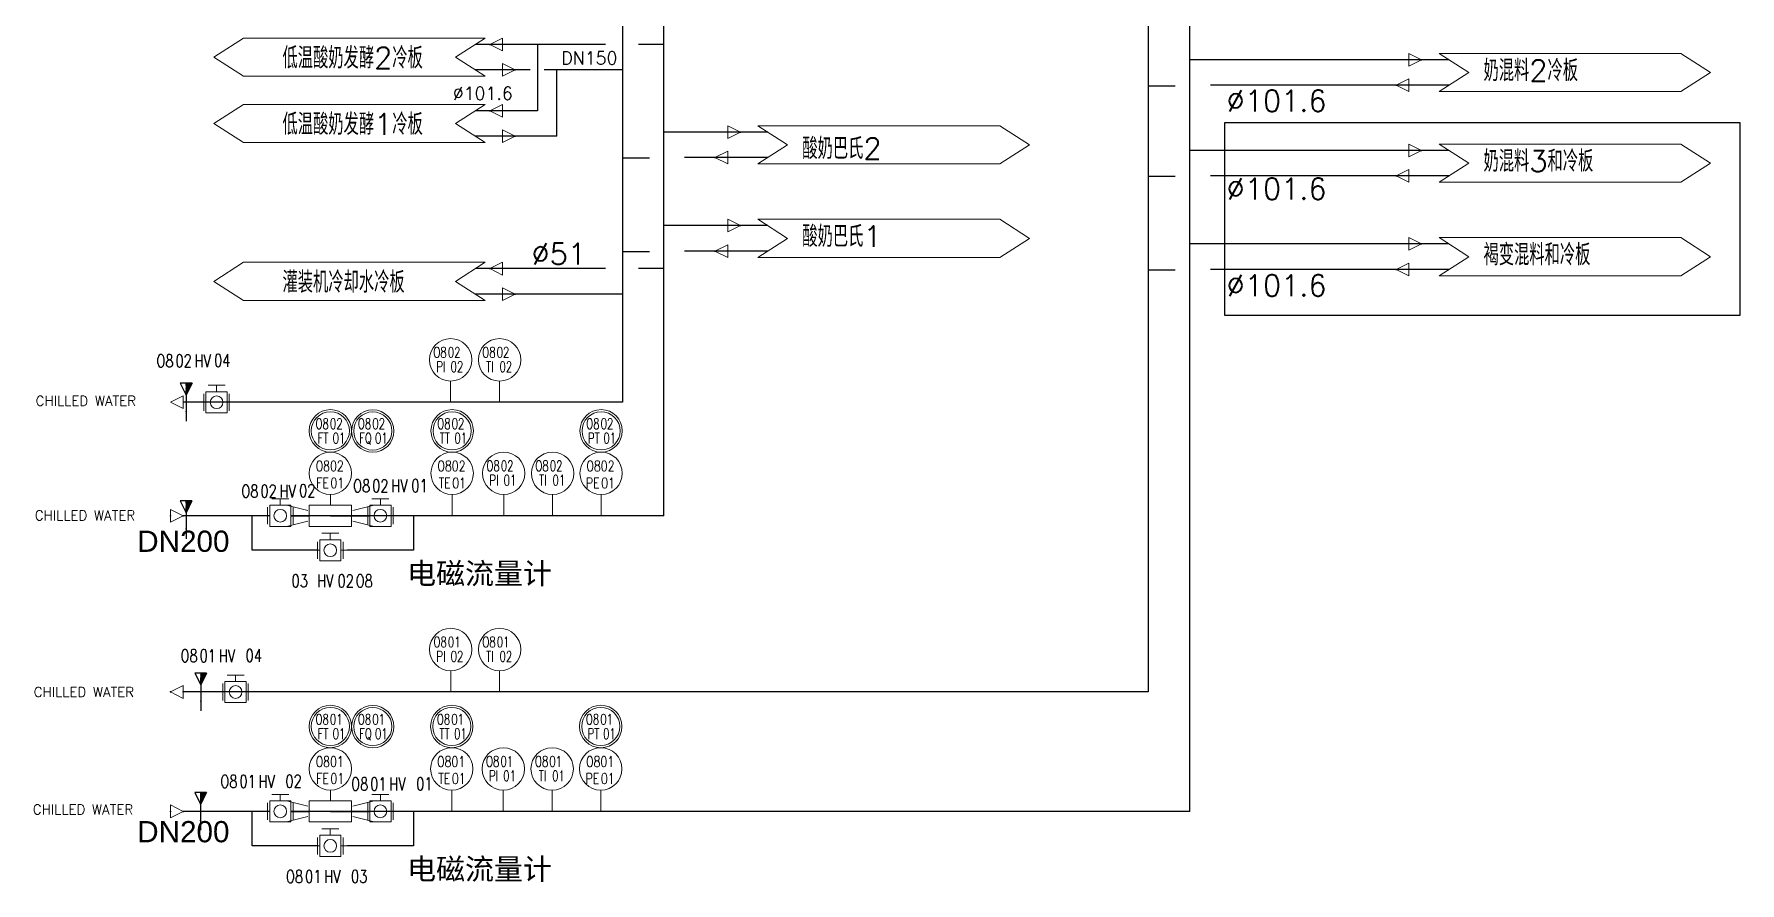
# Model space of a CAD drawing. Header units: inches. Extents: x 12070 to 12472, y 18692 to 19103.
# Drawn here: x 12070.1 to 12472.2, y 18692 to 18892 of the extents above; entities that cross this region are included whole.
import ezdxf
from ezdxf.enums import TextEntityAlignment as Align

# ---------------------------------------------------------------- set-up
doc = ezdxf.new("R2010")
doc.units = ezdxf.units.IN
doc.header["$MEASUREMENT"] = 0
doc.layers.add('31 Equipment', color=7, linetype='Continuous', lineweight=9)
doc.layers.add('43 TXT Chinese', color=7, linetype='Continuous', lineweight=9)
for name, color, linetype in [('MATERIEL-DIVERS', 7, 'Continuous'), ('PHASE I', 8, 'Continuous'), ('REPERES', 7, 'Continuous'), ('TEXTES', 7, 'Continuous'), ('TUYAUTERIE-EAU', 5, 'Continuous'), ('TUYAUTERIE-EAU UTILITES FROIDE', 142, 'Continuous'), ('TXT_FR', 7, 'Continuous')]:
    doc.layers.add(name, color=color, linetype=linetype)
doc.layers.get('REPERES').off()
doc.styles.add('ROMANC', font='romanc')
doc.styles.add('ROMANS', font='ROMANS.SHX')
doc.styles.get("Standard").update_dxf_attribs({"font": 'arial.ttf'})
doc.styles.add('USER1', font='TXT.SHX', dxfattribs={"bigfont": 'gbcbig.shx'})

# ---------------------------------------------------------------- blocks, each defined once
blk = doc.blocks.new('REPINS')
at = {"layer": 'TEXTES', "style": 'ROMANS', "width": 0.75}
for tag, p in [('ZONE', (-3.3, 1)), ('SOUSZONE', (0.1, 1)), ('NUM', (0.2, -3))]:
    blk.add_attdef(tag, p, '', height=2.5, dxfattribs=at)
blk.add_attdef('ELEMENT', text='', height=2.5, dxfattribs=at).set_placement((-0.2, -3), align=Align.RIGHT)
blk = doc.blocks.new('REPINS2')
at = {"layer": 'TEXTES', "style": 'ROMANS', "width": 0.7}
for tag, p in [('ZONE', (-3.35, 0.8)), ('SOUSZONE', (0.05, 0.8)), ('NUM', (0.7, -2.6))]:
    blk.add_attdef(tag, p, '', height=2.5, dxfattribs=at)
blk.add_attdef('ELEMENT', text='', height=2.5, dxfattribs=at).set_placement((-1.56, -2.59), align=Align.CENTER)
blk = doc.blocks.new('REPNORM1')
at = {"layer": 'TEXTES', "style": 'ROMANS', "width": 0.75}
for tag, p in [('ZONE', (-9.75, -1.25)), ('SOUSZONE', (-5.25, -1.25)), ('ELEMENT', (-0.75, -1.25)), ('NUM', (5.59, -1.22))]:
    blk.add_attdef(tag, p, '', height=3, dxfattribs=at)
blk = doc.blocks.new('*X10')
at = {"color": 0}
for p, q in [((-106.9, 13.3), (-106.7, 13.5)), ((-106.9, 13.4), (-106.8, 13.5)), ((-106.9, 13.4), (-106.9, 13.5)), ((-102, 8.5), (-106.9, 13.5)), ((-102, 8.4), (-106.9, 13.4)), ((-106.8, 13.1), (-106.4, 13.5)), ((-106.8, 13.2), (-106.5, 13.5)), ((-106.8, 13.2), (-106.5, 13.5)), ((-106.8, 13.3), (-106.6, 13.5)), ((-102, 8.6), (-106.8, 13.5)), ((-102, 8.4), (-106.8, 13.2)), ((-106.7, 12.9), (-106.1, 13.5)), ((-106.7, 13), (-106.2, 13.5)), ((-106.7, 13), (-106.3, 13.5)), ((-102, 8.7), (-106.7, 13.5)), ((-102, 8.8), (-106.7, 13.5)), ((-102, 8.3), (-106.7, 13)), ((-106.6, 12.7), (-105.7, 13.5)), ((-106.6, 12.7), (-105.8, 13.5)), ((-106.6, 12.8), (-105.9, 13.5)), ((-106.6, 12.9), (-106, 13.5)), ((-102, 8.9), (-106.6, 13.5)), ((-102, 8.2), (-106.6, 12.9)), ((-102, 8.1), (-106.6, 12.7)), ((-106.5, 12.5), (-105.5, 13.5)), ((-106.5, 12.6), (-105.6, 13.5)), ((-106.5, 12.6), (-105.7, 13.5)), ((-102, 9), (-106.5, 13.5)), ((-102, 8), (-106.5, 12.5)), ((-106.4, 12.3), (-105.2, 13.5)), ((-106.4, 12.4), (-105.3, 13.5)), ((-106.4, 12.4), (-105.4, 13.5)), ((-102, 9.1), (-106.4, 13.5)), ((-102, 7.9), (-106.4, 12.3)), ((-106.3, 12.1), (-104.9, 13.5)), ((-106.3, 12.2), (-104.9, 13.5)), ((-106.3, 12.2), (-105, 13.5)), ((-106.3, 12.3), (-105.1, 13.5)), ((-102, 9.2), (-106.3, 13.5)), ((-102, 7.8), (-106.3, 12.2)), ((-106.2, 11.9), (-104.6, 13.5)), ((-106.2, 12), (-104.7, 13.5)), ((-106.2, 12), (-104.8, 13.5)), ((-102, 9.2), (-106.2, 13.5)), ((-102, 7.7), (-106.2, 12)), ((-106.1, 11.7), (-104.2, 13.5)), ((-106.1, 11.7), (-104.3, 13.5)), ((-106.1, 11.8), (-104.4, 13.5)), ((-106.1, 11.9), (-104.5, 13.5)), ((-102, 9.3), (-106.1, 13.5)), ((-102, 7.6), (-106.1, 11.8)), ((-106, 11.5), (-104, 13.5)), ((-106, 11.6), (-104.1, 13.5)), ((-106, 11.6), (-104.2, 13.5)), ((-102, 9.4), (-106, 13.5)), ((-102, 7.6), (-106, 11.6)), ((-105.9, 11.3), (-103.7, 13.5)), ((-105.9, 11.4), (-103.8, 13.5)), ((-105.9, 11.4), (-103.9, 13.5)), ((-102, 9.5), (-105.9, 13.5)), ((-102, 9.6), (-105.9, 13.5)), ((-102, 7.5), (-105.9, 11.5)), ((-102, 7.4), (-105.9, 11.3)), ((-105.8, 11.1), (-103.4, 13.5)), ((-105.8, 11.1), (-103.4, 13.5)), ((-105.8, 11.2), (-103.5, 13.5)), ((-105.8, 11.3), (-103.6, 13.5)), ((-102, 9.7), (-105.8, 13.5)), ((-102, 7.3), (-105.8, 11.1)), ((-105.7, 10.9), (-103.1, 13.5)), ((-105.7, 11), (-103.2, 13.5)), ((-105.7, 11), (-103.3, 13.5)), ((-102, 9.8), (-105.7, 13.5)), ((-102, 7.2), (-105.7, 10.9)), ((-105.6, 10.7), (-102.7, 13.5)), ((-105.6, 10.7), (-102.8, 13.5)), ((-105.6, 10.8), (-102.9, 13.5)), ((-105.6, 10.9), (-103, 13.5)), ((-102, 9.9), (-105.6, 13.5)), ((-102, 7.1), (-105.6, 10.7)), ((-105.5, 10.5), (-102.5, 13.5)), ((-105.5, 10.6), (-102.6, 13.5)), ((-105.5, 10.6), (-102.7, 13.5)), ((-102, 9.9), (-105.5, 13.5)), ((-102, 7), (-105.5, 10.6)), ((-105.4, 10.3), (-102.2, 13.5)), ((-105.4, 10.4), (-102.3, 13.5)), ((-105.4, 10.4), (-102.4, 13.5)), ((-102, 10), (-105.4, 13.5)), ((-102, 6.9), (-105.4, 10.4)), ((-105.3, 10.1), (-102, 13.5)), ((-105.3, 10.2), (-102, 13.5)), ((-105.3, 10.3), (-102.1, 13.5)), ((-102, 10.1), (-105.3, 13.5)), ((-105.3, 10.1), (-102, 13.4)), ((-102, 6.9), (-105.3, 10.2)), ((-102, 10.2), (-105.2, 13.5)), ((-102, 10.3), (-105.2, 13.5)), ((-105.2, 10), (-102, 13.3)), ((-105.2, 10), (-102, 13.2)), ((-105.2, 9.9), (-102, 13.1)), ((-102, 6.8), (-105.2, 10)), ((-102, 10.4), (-105.1, 13.5)), ((-105.1, 9.9), (-102, 13)), ((-105.1, 9.7), (-102, 12.9)), ((-105.1, 9.8), (-102, 12.9)), ((-105.1, 9.7), (-102, 12.8)), ((-102, 6.7), (-105.1, 9.9)), ((-102, 6.6), (-105.1, 9.7)), ((-102, 10.5), (-105, 13.5)), ((-105, 9.6), (-102, 12.7)), ((-105, 9.6), (-102, 12.6)), ((-105, 9.5), (-102, 12.5)), ((-102, 6.5), (-105, 9.5)), ((-102, 10.6), (-104.9, 13.5)), ((-104.9, 9.4), (-102, 12.4)), ((-104.9, 9.4), (-102, 12.3)), ((-104.9, 9.3), (-102, 12.2)), ((-102, 6.4), (-104.9, 9.3)), ((-102, 10.7), (-104.8, 13.5)), ((-104.8, 9.2), (-102, 12.1)), ((-104.8, 9.3), (-102, 12.1)), ((-104.8, 9.1), (-102, 12)), ((-104.8, 9.1), (-102, 11.9)), ((-102, 6.3), (-104.8, 9.2)), ((-102, 10.7), (-104.7, 13.5)), ((-104.7, 9), (-102, 11.8)), ((-104.7, 9), (-102, 11.7)), ((-104.7, 8.9), (-102, 11.6)), ((-102, 6.2), (-104.7, 9)), ((-102, 10.8), (-104.6, 13.5)), ((-104.6, 8.9), (-102, 11.5)), ((-104.6, 8.7), (-102, 11.4)), ((-104.6, 8.8), (-102, 11.4)), ((-104.6, 8.7), (-102, 11.3)), ((-102, 6.1), (-104.6, 8.8)), ((-102, 10.9), (-104.5, 13.5)), ((-104.5, 8.6), (-102, 11.2)), ((-104.5, 8.6), (-102, 11.1)), ((-104.5, 8.5), (-102, 11)), ((-102, 6.1), (-104.5, 8.6)), ((-102, 11), (-104.4, 13.5)), ((-102, 11.1), (-104.4, 13.5)), ((-104.4, 8.4), (-102, 10.9)), ((-104.4, 8.4), (-102, 10.8)), ((-104.4, 8.3), (-102, 10.7)), ((-102, 6), (-104.4, 8.4)), ((-102, 11.2), (-104.3, 13.5)), ((-104.3, 8.3), (-102, 10.6)), ((-104.3, 8.2), (-102, 10.6)), ((-104.3, 8.1), (-102, 10.5)), ((-104.3, 8.1), (-102, 10.4)), ((-102, 5.9), (-104.3, 8.3)), ((-102, 5.8), (-104.3, 8.1)), ((-102, 11.3), (-104.2, 13.5)), ((-104.2, 8), (-102, 10.3)), ((-104.2, 8), (-102, 10.2)), ((-104.2, 7.9), (-102, 10.1)), ((-102, 5.7), (-104.2, 7.9)), ((-102, 11.4), (-104.1, 13.5)), ((-104.1, 7.8), (-102, 10)), ((-104.1, 7.8), (-102, 9.9)), ((-104.1, 7.7), (-102, 9.9)), ((-104.1, 7.7), (-102, 9.8)), ((-102, 5.6), (-104.1, 7.7)), ((-102, 11.5), (-104, 13.5)), ((-104, 7.6), (-102, 9.7)), ((-104, 7.6), (-102, 9.6)), ((-104, 7.5), (-102, 9.5)), ((-102, 5.5), (-104, 7.6)), ((-102, 11.5), (-103.9, 13.5)), ((-103.9, 7.4), (-102, 9.4)), ((-103.9, 7.4), (-102, 9.3)), ((-103.9, 7.3), (-102, 9.2)), ((-102, 5.4), (-103.9, 7.4)), ((-102, 11.6), (-103.8, 13.5)), ((-103.8, 7.3), (-102, 9.1)), ((-103.8, 7.2), (-102, 9.1)), ((-103.8, 7.1), (-102, 9)), ((-103.8, 7.1), (-102, 8.9)), ((-102, 5.4), (-103.8, 7.2)), ((-102, 11.7), (-103.7, 13.5)), ((-103.7, 7), (-102, 8.8)), ((-103.7, 7), (-102, 8.7)), ((-103.7, 6.9), (-102, 8.6)), ((-102, 5.3), (-103.7, 7)), ((-102, 11.8), (-103.6, 13.5)), ((-102, 11.9), (-103.6, 13.5)), ((-103.6, 6.8), (-102, 8.5)), ((-103.6, 6.8), (-102, 8.4)), ((-103.6, 6.7), (-102, 8.3)), ((-102, 5.2), (-103.6, 6.9)), ((-102, 5.1), (-103.6, 6.7)), ((-102, 12), (-103.5, 13.5)), ((-103.5, 6.7), (-102, 8.3)), ((-103.5, 6.6), (-102, 8.2)), ((-103.5, 6.6), (-102, 8.1)), ((-103.5, 6.5), (-102, 8)), ((-102, 5), (-103.5, 6.5)), ((-102, 12.1), (-103.4, 13.5)), ((-103.4, 6.4), (-102, 7.9)), ((-103.4, 6.4), (-102, 7.8)), ((-103.4, 6.3), (-102, 7.7)), ((-102, 4.9), (-103.4, 6.3)), ((-102, 12.2), (-103.3, 13.5)), ((-103.3, 6.3), (-102, 7.6)), ((-103.3, 6.2), (-102, 7.6)), ((-103.3, 6.1), (-102, 7.5)), ((-103.3, 6.1), (-102, 7.4)), ((-102, 4.8), (-103.3, 6.1)), ((-102, 12.2), (-103.2, 13.5)), ((-103.2, 6), (-102, 7.3)), ((-103.2, 6), (-102, 7.2)), ((-103.2, 5.9), (-102, 7.1)), ((-102, 4.7), (-103.2, 6)), ((-102, 12.3), (-103.1, 13.5)), ((-103.1, 5.8), (-102, 7)), ((-103.1, 5.8), (-102, 6.9)), ((-103.1, 5.7), (-102, 6.8)), ((-102, 4.6), (-103.1, 5.8)), ((-102, 12.4), (-103, 13.5)), ((-103, 5.7), (-102, 6.8)), ((-103, 5.6), (-102, 6.7)), ((-103, 5.6), (-102, 6.6)), ((-103, 5.5), (-102, 6.5)), ((-102, 4.6), (-103, 5.6)), ((-102, 12.5), (-102.9, 13.5)), ((-102, 12.6), (-102.9, 13.5)), ((-102.9, 5.4), (-102, 6.4)), ((-102.9, 5.4), (-102, 6.3)), ((-102.9, 5.3), (-102, 6.2)), ((-102, 4.5), (-102.9, 5.4)), ((-102, 12.7), (-102.8, 13.5)), ((-102.8, 5.3), (-102, 6.1)), ((-102.8, 5.2), (-102, 6.1)), ((-102.8, 5.1), (-102, 6)), ((-102.8, 5.1), (-102, 5.9)), ((-102, 4.4), (-102.8, 5.3)), ((-102, 4.3), (-102.8, 5.1)), ((-102, 12.8), (-102.7, 13.5)), ((-102.7, 5), (-102, 5.8)), ((-102.7, 5), (-102, 5.7)), ((-102.7, 4.9), (-102, 5.6)), ((-102, 4.2), (-102.7, 4.9)), ((-102, 12.9), (-102.6, 13.5)), ((-102.6, 4.8), (-102, 5.5)), ((-102.6, 4.8), (-102, 5.4)), ((-102.6, 4.7), (-102, 5.3)), ((-102, 4.1), (-102.6, 4.7)), ((-102, 13), (-102.5, 13.5)), ((-102.5, 4.7), (-102, 5.3)), ((-102.5, 4.6), (-102, 5.2)), ((-102.5, 4.5), (-102, 5.1)), ((-102.5, 4.5), (-102, 5)), ((-102, 4), (-102.5, 4.6)), ((-102, 13), (-102.4, 13.5)), ((-102.4, 4.4), (-102, 4.9)), ((-102.4, 4.4), (-102, 4.8)), ((-102.4, 4.3), (-102, 4.7)), ((-102, 3.9), (-102.4, 4.4)), ((-102, 13.1), (-102.3, 13.5)), ((-102.3, 4.3), (-102, 4.6)), ((-102.3, 4.2), (-102, 4.5)), ((-102.3, 4.1), (-102, 4.5)), ((-102.3, 4.1), (-102, 4.4)), ((-102, 3.8), (-102.3, 4.2)), ((-102, 13.2), (-102.2, 13.5)), ((-102.2, 4), (-102, 4.3)), ((-102.2, 4), (-102, 4.2)), ((-102.2, 3.9), (-102, 4.1)), ((-102, 3.8), (-102.2, 4)), ((-102, 13.3), (-102.1, 13.5)), ((-102, 13.4), (-102.1, 13.5)), ((-102.1, 3.8), (-102, 4)), ((-102.1, 3.8), (-102, 3.9)), ((-102, 3.7), (-102.1, 3.9)), ((-102.1, 3.7), (-102, 3.8)), ((-102, 3.6), (-102.1, 3.7)), ((-102, 13.5), (-102, 13.5)), ((-102, 3.7), (-102, 3.8)), ((-102, 3.6), (-102, 3.7)), ((-102, 3.5), (-102, 3.6)), ((-102, 3.5), (-102, 3.5))]:
    blk.add_line(p, q, dxfattribs=at)
blk = doc.blocks.new('LIMFOUR')
at = {"color": 7}
for p, q in [((-1.41, 6.67), (1.41, 6.67)), ((-1.41, 6.67), (0, 3.86)), ((1.41, 6.67), (0, 3.86)), ((0, 6.67), (0, -2.32))]:
    blk.add_line(p, q, dxfattribs=at)
blk.add_point((0, 0), dxfattribs=at)
at = {"color": 7, "xscale": 0.28125, "yscale": 0.28125, "zscale": 0.28125}
blk.add_blockref('*X10', (28.68, 2.88), dxfattribs=at)
blk = doc.blocks.new('A$C74EC45EE')
at = {"layer": '31 Equipment'}
for p, q in [((1, 4.5), (1, 0.5)), ((7, 0.5), (7, 4.5))]:
    blk.add_line(p, q, dxfattribs=at)
at = {"layer": '31 Equipment', "ltscale": 38}
for p, q in [((6.5, 5), (1.5, 5)), ((1.5, 5), (1.5, 0)), ((2, 6.5), (6, 6.5)), ((4, 5), (4, 6.5)), ((6.5, 0), (6.5, 5)), ((1.5, 2.5), (0, 2.5)), ((1.5, 0), (6.5, 0)), ((6.5, 2.5), (8, 2.5))]:
    blk.add_line(p, q, dxfattribs=at)
blk.add_circle((4, 2.5), 1.5, dxfattribs=at)

msp = doc.modelspace()

# ---------------------------------------------------------------- linework, layer by layer
at = {"layer": '31 Equipment'}
for p, q in [((12112.41, 18886.61), (12119.41, 18891.1)), ((12176.41, 18891.1), (12119.41, 18891.1)), ((12169.41, 18886.61), (12176.41, 18891.1)), ((12119.41, 18882.12), (12112.41, 18886.61)), ((12176.41, 18882.12), (12169.41, 18886.61)), ((12401.25, 18887.47), (12458.25, 18887.47)), ((12408.25, 18882.98), (12401.25, 18887.47)), ((12465.25, 18882.98), (12458.25, 18887.47)), ((12176.41, 18882.12), (12119.41, 18882.12)), ((12401.25, 18878.48), (12408.25, 18882.98)), ((12458.25, 18878.48), (12465.25, 18882.98)), ((12401.25, 18878.48), (12458.25, 18878.48)), ((12112.41, 18870.98), (12119.41, 18875.47)), ((12176.41, 18875.47), (12119.41, 18875.47)), ((12169.41, 18870.98), (12176.41, 18875.47)), ((12119.41, 18866.48), (12112.41, 18870.98)), ((12176.41, 18866.48), (12169.41, 18870.98)), ((12240.69, 18870.45), (12297.69, 18870.45)), ((12247.69, 18865.95), (12240.69, 18870.45)), ((12304.7, 18865.95), (12297.69, 18870.45)), ((12176.41, 18866.48), (12119.41, 18866.48)), ((12240.69, 18861.46), (12247.69, 18865.95)), ((12297.69, 18861.46), (12304.7, 18865.95)), ((12401.25, 18866.12), (12458.25, 18866.12)), ((12408.25, 18861.63), (12401.25, 18866.12)), ((12465.25, 18861.63), (12458.25, 18866.12)), ((12240.69, 18861.46), (12297.69, 18861.46)), ((12401.25, 18857.14), (12408.25, 18861.63)), ((12458.25, 18857.14), (12465.25, 18861.63)), ((12401.25, 18857.14), (12458.25, 18857.14)), ((12240.69, 18848.4), (12297.69, 18848.4)), ((12247.69, 18843.91), (12240.69, 18848.4)), ((12304.7, 18843.91), (12297.69, 18848.4)), ((12240.69, 18839.42), (12247.69, 18843.91)), ((12297.69, 18839.42), (12304.7, 18843.91)), ((12401.25, 18844.08), (12458.25, 18844.08)), ((12408.25, 18839.59), (12401.25, 18844.08)), ((12465.25, 18839.59), (12458.25, 18844.08)), ((12112.41, 18833.77), (12119.41, 18838.26)), ((12176.41, 18838.26), (12119.41, 18838.26)), ((12169.41, 18833.77), (12176.41, 18838.26)), ((12240.69, 18839.42), (12297.69, 18839.42)), ((12401.25, 18835.09), (12408.25, 18839.59)), ((12458.25, 18835.09), (12465.25, 18839.59)), ((12119.41, 18829.28), (12112.41, 18833.77)), ((12176.41, 18829.28), (12169.41, 18833.77)), ((12401.25, 18835.09), (12458.25, 18835.09)), ((12176.41, 18829.28), (12119.41, 18829.28)), ((12125.11, 18780.54), (12125.11, 18776.54)), ((12131.11, 18776.54), (12131.11, 18780.54)), ((12148.72, 18776.54), (12148.72, 18780.54)), ((12154.72, 18780.54), (12154.72, 18776.54)), ((12136.89, 18768.4), (12136.89, 18772.4)), ((12142.89, 18772.4), (12142.89, 18768.4)), ((12125.11, 18710.88), (12125.11, 18706.88)), ((12131.11, 18706.88), (12131.11, 18710.88)), ((12148.72, 18706.88), (12148.72, 18710.88)), ((12154.72, 18710.88), (12154.72, 18706.88)), ((12136.89, 18698.75), (12136.89, 18702.75)), ((12142.89, 18702.75), (12142.89, 18698.75))]:
    msp.add_line(p, q, dxfattribs=at)
at = {"layer": '31 Equipment', "color": 7}
for p, q in [((12180.47, 18891.11), (12177.47, 18889.61)), ((12177.47, 18889.61), (12180.47, 18888.11)), ((12180.47, 18888.11), (12180.47, 18891.11)), ((12394.13, 18884.48), (12394.13, 18887.48)), ((12394.13, 18887.48), (12397.13, 18885.98)), ((12397.13, 18885.98), (12394.13, 18884.48)), ((12180.47, 18882.11), (12180.47, 18885.11)), ((12180.47, 18885.11), (12183.47, 18883.61)), ((12183.47, 18883.61), (12180.47, 18882.11)), ((12394.13, 18881.48), (12391.13, 18879.98)), ((12394.13, 18878.48), (12394.13, 18881.48)), ((12391.13, 18879.98), (12394.13, 18878.48)), ((12180.47, 18875.48), (12177.47, 18873.98)), ((12177.47, 18873.98), (12180.47, 18872.48)), ((12180.47, 18872.48), (12180.47, 18875.48)), ((12180.47, 18866.48), (12180.47, 18869.48)), ((12180.47, 18869.48), (12183.47, 18867.98)), ((12233.57, 18867.45), (12233.57, 18870.45)), ((12233.57, 18870.45), (12236.57, 18868.95)), ((12183.47, 18867.98), (12180.47, 18866.48)), ((12236.57, 18868.95), (12233.57, 18867.45)), ((12394.13, 18863.13), (12394.13, 18866.13)), ((12394.13, 18866.13), (12397.13, 18864.63)), ((12233.57, 18864.45), (12230.57, 18862.95)), ((12230.57, 18862.95), (12233.57, 18861.45)), ((12233.57, 18861.45), (12233.57, 18864.45)), ((12397.13, 18864.63), (12394.13, 18863.13)), ((12394.13, 18860.13), (12391.13, 18858.63)), ((12391.13, 18858.63), (12394.13, 18857.13)), ((12394.13, 18857.13), (12394.13, 18860.13)), ((12233.57, 18845.41), (12233.57, 18848.41)), ((12233.57, 18848.41), (12236.57, 18846.91)), ((12236.57, 18846.91), (12233.57, 18845.41)), ((12233.57, 18842.41), (12230.57, 18840.91)), ((12233.57, 18839.41), (12233.57, 18842.41)), ((12394.13, 18841.09), (12394.13, 18844.09)), ((12394.13, 18844.09), (12397.13, 18842.59)), ((12397.13, 18842.59), (12394.13, 18841.09)), ((12180.47, 18838.27), (12177.47, 18836.77)), ((12180.47, 18835.27), (12180.47, 18838.27)), ((12230.57, 18840.91), (12233.57, 18839.41)), ((12394.13, 18838.09), (12391.13, 18836.59)), ((12394.13, 18835.09), (12394.13, 18838.09)), ((12177.47, 18836.77), (12180.47, 18835.27)), ((12391.13, 18836.59), (12394.13, 18835.09)), ((12180.47, 18829.27), (12180.47, 18832.27)), ((12180.47, 18832.27), (12183.47, 18830.77)), ((12183.47, 18830.77), (12180.47, 18829.27)), ((12168.26, 18810.28), (12168.26, 18805.28)), ((12179.79, 18810.28), (12179.79, 18805.28)), ((12102.24, 18805.28), (12105.24, 18806.78)), ((12105.24, 18803.78), (12102.24, 18805.28)), ((12105.24, 18806.78), (12105.24, 18803.78)), ((12129.61, 18781.04), (12134.61, 18779.79)), ((12134.91, 18776.04), (12134.91, 18781.04)), ((12134.91, 18781.04), (12144.91, 18781.04)), ((12139.91, 18783.54), (12139.91, 18781.04)), ((12144.91, 18781.04), (12144.91, 18776.04)), ((12150.22, 18781.04), (12145.22, 18779.79)), ((12168.61, 18783.54), (12168.61, 18778.54)), ((12180.76, 18783.54), (12180.76, 18778.54)), ((12192.29, 18783.54), (12192.29, 18778.54)), ((12203.73, 18783.54), (12203.73, 18778.54)), ((12102.23, 18780.04), (12102.23, 18777.04)), ((12105.23, 18778.54), (12102.23, 18780.04)), ((12102.23, 18777.04), (12105.23, 18778.54)), ((12134.61, 18777.29), (12129.61, 18776.04)), ((12144.91, 18778.54), (12134.91, 18778.54)), ((12145.22, 18777.29), (12150.22, 18776.04)), ((12144.91, 18776.04), (12134.91, 18776.04)), ((12168.28, 18742.01), (12168.28, 18737.01)), ((12179.8, 18742.01), (12179.8, 18737.01)), ((12102.24, 18737.01), (12105.24, 18738.51)), ((12105.24, 18735.51), (12102.24, 18737.01)), ((12105.24, 18738.51), (12105.24, 18735.51)), ((12139.91, 18713.88), (12139.91, 18711.38)), ((12168.53, 18713.88), (12168.53, 18708.88)), ((12180.68, 18713.88), (12180.68, 18708.88)), ((12192.2, 18713.88), (12192.2, 18708.88)), ((12203.65, 18713.88), (12203.65, 18708.88)), ((12102.23, 18710.38), (12102.23, 18707.38)), ((12105.23, 18708.88), (12102.23, 18710.38)), ((12102.23, 18707.38), (12105.23, 18708.88)), ((12129.61, 18711.38), (12134.61, 18710.13)), ((12134.91, 18706.38), (12134.91, 18711.38)), ((12134.91, 18711.38), (12144.91, 18711.38)), ((12144.91, 18708.88), (12134.91, 18708.88)), ((12144.91, 18711.38), (12144.91, 18706.38)), ((12150.22, 18711.38), (12145.22, 18710.13)), ((12134.61, 18707.63), (12129.61, 18706.38)), ((12144.91, 18706.38), (12134.91, 18706.38)), ((12145.22, 18707.63), (12150.22, 18706.38))]:
    msp.add_line(p, q, dxfattribs=at)
at = {"layer": '31 Equipment', "ltscale": 38}
for p, q in [((12130.61, 18781.04), (12125.61, 18781.04)), ((12125.61, 18781.04), (12125.61, 18776.04)), ((12126.11, 18782.54), (12130.11, 18782.54)), ((12128.11, 18781.04), (12128.11, 18782.54)), ((12130.61, 18776.04), (12130.61, 18781.04)), ((12149.22, 18776.04), (12149.22, 18781.04)), ((12149.22, 18781.04), (12154.22, 18781.04)), ((12153.72, 18782.54), (12149.72, 18782.54)), ((12151.72, 18781.04), (12151.72, 18782.54)), ((12154.22, 18781.04), (12154.22, 18776.04)), ((12125.61, 18778.54), (12124.11, 18778.54)), ((12130.61, 18778.54), (12132.11, 18778.54)), ((12149.22, 18778.54), (12147.72, 18778.54)), ((12154.22, 18778.54), (12155.72, 18778.54)), ((12125.61, 18776.04), (12130.61, 18776.04)), ((12137.39, 18767.9), (12137.39, 18772.9)), ((12137.39, 18772.9), (12142.39, 18772.9)), ((12141.89, 18774.4), (12137.89, 18774.4)), ((12139.89, 18772.9), (12139.89, 18774.4)), ((12142.39, 18772.9), (12142.39, 18767.9)), ((12154.22, 18776.04), (12149.22, 18776.04)), ((12137.39, 18770.4), (12135.89, 18770.4)), ((12142.39, 18770.4), (12143.89, 18770.4)), ((12142.39, 18767.9), (12137.39, 18767.9)), ((12126.11, 18712.88), (12130.11, 18712.88)), ((12128.11, 18711.38), (12128.11, 18712.88)), ((12153.72, 18712.88), (12149.72, 18712.88)), ((12151.72, 18711.38), (12151.72, 18712.88)), ((12125.61, 18708.88), (12124.11, 18708.88)), ((12130.61, 18711.38), (12125.61, 18711.38)), ((12125.61, 18711.38), (12125.61, 18706.38)), ((12130.61, 18706.38), (12130.61, 18711.38)), ((12130.61, 18708.88), (12132.11, 18708.88)), ((12149.22, 18708.88), (12147.72, 18708.88)), ((12149.22, 18706.38), (12149.22, 18711.38)), ((12149.22, 18711.38), (12154.22, 18711.38)), ((12154.22, 18711.38), (12154.22, 18706.38)), ((12154.22, 18708.88), (12155.72, 18708.88)), ((12125.61, 18706.38), (12130.61, 18706.38)), ((12141.89, 18704.75), (12137.89, 18704.75)), ((12139.89, 18703.25), (12139.89, 18704.75)), ((12154.22, 18706.38), (12149.22, 18706.38)), ((12137.39, 18700.75), (12135.89, 18700.75)), ((12137.39, 18698.25), (12137.39, 18703.25)), ((12137.39, 18703.25), (12142.39, 18703.25)), ((12142.39, 18703.25), (12142.39, 18698.25)), ((12142.39, 18700.75), (12143.89, 18700.75)), ((12142.39, 18698.25), (12137.39, 18698.25))]:
    msp.add_line(p, q, dxfattribs=at)
at = {"layer": '31 Equipment', "color": 7}
for centre in [(12168.26, 18815.28), (12179.79, 18815.28), (12139.91, 18788.54), (12168.61, 18788.54), (12180.76, 18788.54), (12192.29, 18788.54), (12203.73, 18788.54), (12168.28, 18747.01), (12179.8, 18747.01), (12139.91, 18718.88), (12168.53, 18718.88), (12180.68, 18718.88), (12192.2, 18718.88), (12203.65, 18718.88)]:
    msp.add_circle(centre, 5, dxfattribs=at)
at = {"layer": '31 Equipment'}
for centre, radius in [((12139.91, 18798.54), 5), ((12139.91, 18798.54), 4.5), ((12149.91, 18798.51), 5), ((12149.91, 18798.51), 4.5), ((12168.61, 18798.54), 5), ((12168.61, 18798.54), 4.5), ((12203.73, 18798.54), 5), ((12203.73, 18798.54), 4.5), ((12139.91, 18728.88), 5), ((12139.91, 18728.88), 4.5), ((12149.91, 18728.85), 5), ((12149.91, 18728.85), 4.5), ((12168.53, 18728.88), 5), ((12168.53, 18728.88), 4.5), ((12203.65, 18728.88), 5), ((12203.65, 18728.88), 4.5)]:
    msp.add_circle(centre, radius, dxfattribs=at)
at = {"layer": '31 Equipment', "ltscale": 38}
for centre in [(12128.11, 18778.54), (12151.72, 18778.54), (12139.89, 18770.4), (12128.11, 18708.88), (12151.72, 18708.88), (12139.89, 18700.75)]:
    msp.add_circle(centre, 1.5, dxfattribs=at)
at = {"layer": 'MATERIEL-DIVERS', "color": 2}
for p in [(12177.47, 18889.61), (12180.47, 18889.61), (12394.13, 18885.98), (12397.13, 18885.98), (12180.47, 18883.61), (12183.47, 18883.61), (12391.13, 18879.98), (12394.13, 18879.98), (12177.47, 18873.98), (12180.47, 18873.98), (12180.47, 18867.98), (12183.47, 18867.98), (12233.57, 18868.95), (12236.57, 18868.95), (12230.57, 18862.95), (12233.57, 18862.95), (12394.13, 18864.63), (12397.13, 18864.63), (12391.13, 18858.63), (12394.13, 18858.63), (12233.57, 18846.91), (12236.57, 18846.91), (12394.13, 18842.59), (12397.13, 18842.59), (12230.57, 18840.91), (12233.57, 18840.91), (12177.47, 18836.77), (12180.47, 18836.77), (12391.13, 18836.59), (12394.13, 18836.59), (12180.47, 18830.77), (12183.47, 18830.77), (12102.23, 18778.54), (12105.23, 18778.54), (12102.24, 18737.01), (12105.24, 18737.01), (12102.23, 18708.88), (12105.23, 18708.88)]:
    msp.add_point(p, dxfattribs=at)
at = {"layer": 'MATERIEL-DIVERS', "color": 7, "extrusion": (-1, 0, 0)}
for p in [(12177.47, 18889.61), (12394.13, 18885.98), (12180.47, 18883.61), (12391.13, 18879.98), (12177.47, 18873.98), (12180.47, 18867.98), (12233.57, 18868.95), (12230.57, 18862.95), (12394.13, 18864.63), (12391.13, 18858.63), (12233.57, 18846.91), (12394.13, 18842.59), (12230.57, 18840.91), (12177.47, 18836.77), (12391.13, 18836.59), (12180.47, 18830.77)]:
    msp.add_point(p, dxfattribs=at)
at = {"layer": 'MATERIEL-DIVERS', "color": 7, "extrusion": (1, 0, 0)}
for p in [(12180.47, 18889.61), (12397.13, 18885.98), (12183.47, 18883.61), (12394.13, 18879.98), (12180.47, 18873.98), (12183.47, 18867.98), (12236.57, 18868.95), (12233.57, 18862.95), (12397.13, 18864.63), (12394.13, 18858.63), (12236.57, 18846.91), (12397.13, 18842.59), (12233.57, 18840.91), (12180.47, 18836.77), (12394.13, 18836.59), (12183.47, 18830.77)]:
    msp.add_point(p, dxfattribs=at)
at = {"layer": 'MATERIEL-DIVERS', "color": 7, "extrusion": (-1, -1.22465e-16, 0)}
for p in [(12102.23, 18778.54), (12102.24, 18737.01), (12102.23, 18708.88)]:
    msp.add_point(p, dxfattribs=at)
at = {"layer": 'MATERIEL-DIVERS', "color": 7, "extrusion": (1, 1.22465e-16, 0)}
for p in [(12105.23, 18778.54), (12105.24, 18737.01), (12105.23, 18708.88)]:
    msp.add_point(p, dxfattribs=at)
at = {"layer": 'PHASE I'}
msp.add_lwpolyline([(12350.77, 18871.22), (12472.15, 18871.22), (12472.15, 18825.76), (12350.77, 18825.76)], close=True, dxfattribs=at)
at = {"layer": 'TUYAUTERIE-EAU UTILITES FROIDE'}
for p, q in [((12208.75, 19081.95), (12208.75, 18805.28)), ((12218.53, 18778.54), (12218.53, 19081.95)), ((12332.69, 19028.38), (12332.68, 18737.01)), ((12342.47, 18708.88), (12342.47, 19022.34)), ((12204.8, 18889.61), (12174.09, 18889.61)), ((12188.7, 18889.61), (12188.7, 18873.98)), ((12218.53, 18889.61), (12212.53, 18889.61)), ((12403.58, 18885.98), (12342.47, 18885.98)), ((12186.99, 18883.61), (12174.09, 18883.61)), ((12208.75, 18883.61), (12190.31, 18883.61)), ((12193.29, 18867.98), (12193.29, 18883.61)), ((12339.04, 18879.8), (12332.68, 18879.8)), ((12403.58, 18879.98), (12347.33, 18879.98)), ((12188.7, 18873.98), (12174.09, 18873.98)), ((12193.29, 18867.98), (12174.09, 18867.98)), ((12243.02, 18868.95), (12218.53, 18868.95)), ((12215.1, 18862.77), (12208.75, 18862.77)), ((12243.02, 18862.95), (12223.39, 18862.95)), ((12403.58, 18864.63), (12342.47, 18864.63)), ((12339.04, 18858.45), (12332.68, 18858.45)), ((12403.58, 18858.63), (12347.33, 18858.63)), ((12243.02, 18846.91), (12218.53, 18846.91)), ((12403.58, 18842.59), (12342.47, 18842.59)), ((12215.1, 18840.73), (12208.75, 18840.73)), ((12243.02, 18840.91), (12223.39, 18840.91)), ((12204.8, 18836.77), (12174.09, 18836.77)), ((12218.53, 18836.77), (12212.53, 18836.77)), ((12339.04, 18836.41), (12332.68, 18836.41)), ((12403.58, 18836.59), (12347.33, 18836.59)), ((12208.75, 18830.77), (12174.09, 18830.77)), ((12208.75, 18805.28), (12105.24, 18805.28)), ((12125.61, 18778.54), (12105.23, 18778.54)), ((12121.51, 18770.4), (12121.51, 18778.54)), ((12149.22, 18778.54), (12130.61, 18778.54)), ((12130.61, 18778.54), (12134.91, 18778.54)), ((12130.61, 18778.54), (12134.91, 18778.54)), ((12218.53, 18778.54), (12132.79, 18778.54)), ((12139.91, 18778.54), (12149.22, 18778.54)), ((12144.91, 18778.54), (12149.22, 18778.54)), ((12159.5, 18778.54), (12159.5, 18770.4)), ((12136.89, 18770.4), (12121.51, 18770.4)), ((12159.5, 18770.4), (12143.89, 18770.4)), ((12332.68, 18737.01), (12105.13, 18737.01)), ((12128.06, 18737.01), (12105.24, 18737.01)), ((12125.61, 18708.88), (12105.23, 18708.88)), ((12121.51, 18700.75), (12121.51, 18708.88)), ((12149.22, 18708.88), (12130.61, 18708.88)), ((12130.61, 18708.88), (12134.91, 18708.88)), ((12130.61, 18708.88), (12134.91, 18708.88)), ((12342.47, 18708.88), (12132.79, 18708.88)), ((12139.91, 18708.88), (12149.22, 18708.88)), ((12144.91, 18708.88), (12149.22, 18708.88)), ((12159.5, 18708.88), (12159.5, 18700.75)), ((12136.89, 18700.75), (12121.51, 18700.75)), ((12159.5, 18700.75), (12143.89, 18700.75))]:
    msp.add_line(p, q, dxfattribs=at)

# ---------------------------------------------------------------- block references
at = {"layer": 'MATERIEL-DIVERS', "xscale": -0.9917622057400874, "yscale": 0.9917622057400874, "zscale": 0.9917622057400874}
for p in [(12105.9, 18803.14), (12105.89, 18775.42), (12109.34, 18734.86), (12109.33, 18706.72)]:
    msp.add_blockref('LIMFOUR', p, dxfattribs=at)
at = {"layer": 'REPERES'}
for name, p, values in [('REPINS2', (12167.54, 18815), {'ZONE': 'O8', 'SOUSZONE': '02', 'NUM': '02', 'ELEMENT': 'PI'}), ('REPINS2', (12179.06, 18815), {'ZONE': 'O8', 'SOUSZONE': '02', 'NUM': '02', 'ELEMENT': 'TI'}), ('REPINS2', (12139.75, 18798.17), {'ZONE': 'O8', 'SOUSZONE': '02', 'NUM': '01', 'ELEMENT': 'FT'}), ('REPINS2', (12149.74, 18798.17), {'ZONE': 'O8', 'SOUSZONE': '02', 'NUM': '01', 'ELEMENT': 'FQ'}), ('REPINS2', (12168.45, 18798.17), {'ZONE': 'O8', 'SOUSZONE': '02', 'NUM': '01', 'ELEMENT': 'TT'}), ('REPINS2', (12203.57, 18798.17), {'ZONE': 'O8', 'SOUSZONE': '02', 'NUM': '01', 'ELEMENT': 'PT'}), ('REPINS', (12139.75, 18788.01), {'ZONE': 'O8', 'SOUSZONE': '02', 'ELEMENT': 'FE', 'NUM': '01'}), ('REPINS', (12168.45, 18788.01), {'ZONE': 'O8', 'SOUSZONE': '02', 'ELEMENT': 'TE', 'NUM': '01'}), ('REPINS2', (12180.04, 18788.26), {'ZONE': 'O8', 'SOUSZONE': '02', 'NUM': '01', 'ELEMENT': 'PI'}), ('REPINS2', (12191.57, 18788.26), {'ZONE': 'O8', 'SOUSZONE': '02', 'NUM': '01', 'ELEMENT': 'TI'}), ('REPINS', (12203.57, 18788.01), {'ZONE': 'O8', 'SOUSZONE': '02', 'ELEMENT': 'PE', 'NUM': '01'}), ('REPINS2', (12167.55, 18746.74), {'ZONE': 'O8', 'SOUSZONE': '01', 'NUM': '02', 'ELEMENT': 'PI'}), ('REPINS2', (12179.08, 18746.74), {'ZONE': 'O8', 'SOUSZONE': '01', 'NUM': '02', 'ELEMENT': 'TI'}), ('REPNORM1', (12114.34, 18745.31), {'ZONE': 'O8', 'SOUSZONE': '01', 'ELEMENT': 'HV', 'NUM': '04'}), ('REPINS2', (12139.75, 18728.51), {'ZONE': 'O8', 'SOUSZONE': '01', 'NUM': '01', 'ELEMENT': 'FT'}), ('REPINS2', (12149.74, 18728.51), {'ZONE': 'O8', 'SOUSZONE': '01', 'NUM': '01', 'ELEMENT': 'FQ'}), ('REPINS2', (12168.37, 18728.51), {'ZONE': 'O8', 'SOUSZONE': '01', 'NUM': '01', 'ELEMENT': 'TT'}), ('REPINS2', (12203.49, 18728.51), {'ZONE': 'O8', 'SOUSZONE': '01', 'NUM': '01', 'ELEMENT': 'PT'}), ('REPINS', (12139.75, 18718.35), {'ZONE': 'O8', 'SOUSZONE': '01', 'ELEMENT': 'FE', 'NUM': '01'}), ('REPINS', (12168.37, 18718.35), {'ZONE': 'O8', 'SOUSZONE': '01', 'ELEMENT': 'TE', 'NUM': '01'}), ('REPINS2', (12179.95, 18718.6), {'ZONE': 'O8', 'SOUSZONE': '01', 'NUM': '01', 'ELEMENT': 'PI'}), ('REPINS2', (12191.48, 18718.6), {'ZONE': 'O8', 'SOUSZONE': '01', 'NUM': '01', 'ELEMENT': 'TI'}), ('REPINS', (12203.49, 18718.35), {'ZONE': 'O8', 'SOUSZONE': '01', 'ELEMENT': 'PE', 'NUM': '01'}), ('REPNORM1', (12123.73, 18715.69), {'ZONE': 'O8', 'SOUSZONE': '01', 'ELEMENT': 'HV', 'NUM': '02'}), ('REPNORM1', (12154.55, 18715.08), {'ZONE': 'O8', 'SOUSZONE': '01', 'ELEMENT': 'HV', 'NUM': '01'}), ('REPNORM1', (12139.19, 18693.27), {'ZONE': 'O8', 'SOUSZONE': '01', 'ELEMENT': 'HV', 'NUM': '03'})]:
    msp.add_blockref(name, p, dxfattribs=at).add_auto_attribs(values)
ref = msp.add_blockref('REPNORM1', (12108.65, 18814.8), dxfattribs=at)
ref.add_attrib('ZONE', 'O8', (12098.9, 18813.55), dxfattribs={"layer": 'TEXTES', "height": 3, "style": 'ROMANS', "width": 0.75})
ref.add_attrib('SOUSZONE', '02', (12103.4, 18813.55), dxfattribs={"layer": 'TEXTES', "height": 3, "style": 'ROMANS', "width": 0.75})
ref.add_attrib('ELEMENT', 'HV', (12107.9, 18813.55), dxfattribs={"layer": 'TEXTES', "height": 3, "style": 'ROMANS', "width": 0.75})
ref.add_attrib('NUM', '04', (12112.51, 18813.65), dxfattribs={"layer": 'TEXTES', "height": 3, "style": 'ROMANS', "width": 0.75})
ref = msp.add_blockref('REPNORM1', (12128.68, 18784.09), dxfattribs=dict(at, rotation=0.0007046497953826683))
ref.add_attrib('ZONE', 'O8', (12118.93, 18782.84), dxfattribs={"layer": 'TEXTES', "height": 3, "rotation": 0.0007, "style": 'ROMANS', "width": 0.75})
ref.add_attrib('SOUSZONE', '02', (12123.43, 18782.84), dxfattribs={"layer": 'TEXTES', "height": 3, "rotation": 0.0007, "style": 'ROMANS', "width": 0.75})
ref.add_attrib('ELEMENT', 'HV', (12127.93, 18782.84), dxfattribs={"layer": 'TEXTES', "height": 3, "rotation": 0.0007, "style": 'ROMANS', "width": 0.75})
ref.add_attrib('NUM', '02', (12132.54, 18782.94), dxfattribs={"layer": 'TEXTES', "height": 3, "rotation": 0.0007, "style": 'ROMANS', "width": 0.75})
ref = msp.add_blockref('REPNORM1', (12155.02, 18785.34), dxfattribs=at)
ref.add_attrib('ZONE', 'O8', (12145.27, 18784.09), dxfattribs={"layer": 'TEXTES', "height": 3, "style": 'ROMANS', "width": 0.75})
ref.add_attrib('SOUSZONE', '02', (12149.77, 18784.09), dxfattribs={"layer": 'TEXTES', "height": 3, "style": 'ROMANS', "width": 0.75})
ref.add_attrib('ELEMENT', 'HV', (12154.27, 18784.09), dxfattribs={"layer": 'TEXTES', "height": 3, "style": 'ROMANS', "width": 0.75})
ref.add_attrib('NUM', '01', (12159, 18784.13), dxfattribs={"layer": 'TEXTES', "height": 3, "style": 'ROMANS', "width": 0.75})
ref = msp.add_blockref('REPNORM1', (12140.63, 18762.93), dxfattribs=dict(at, xscale=-1))
ref.add_attrib('ZONE', 'O8', (12145.88, 18761.68), dxfattribs={"layer": 'TEXTES', "height": 3, "style": 'ROMANS', "width": 0.75})
ref.add_attrib('SOUSZONE', '02', (12141.6, 18761.68), dxfattribs={"layer": 'TEXTES', "height": 3, "style": 'ROMANS', "width": 0.75})
ref.add_attrib('ELEMENT', 'HV', (12136.77, 18761.68), dxfattribs={"layer": 'TEXTES', "height": 3, "style": 'ROMANS', "width": 0.75})
ref.add_attrib('NUM', '03', (12130.76, 18761.71), dxfattribs={"layer": 'TEXTES', "height": 3, "style": 'ROMANS', "width": 0.75})
at = {"layer": 'TUYAUTERIE-EAU', "xscale": -1}
for p in [(12117.09, 18802.78), (12121.56, 18734.51)]:
    msp.add_blockref('A$C74EC45EE', p, dxfattribs=at)

# ---------------------------------------------------------------- texts
at = {"layer": '43 TXT Chinese', "style": 'USER1'}
for s, height, p in [('低温酸奶发酵2冷板', 5, (12128.62, 18883.94)), ('DN150', 3, (12194.34, 18884.91)), ('奶混料2冷板', 5, (12411.72, 18880.95)), ('%%C101.6', 3, (12168.76, 18876.59)), ('%%C101.6', 5, (12351.16, 18873.82)), ('低温酸奶发酵1冷板', 5, (12128.62, 18868.31)), ('酸奶巴氏2', 5, (12251.16, 18862.6)), ('奶混料3和冷板', 5, (12411.72, 18859.61)), ('%%C101.6', 5, (12351.16, 18853.1)), ('酸奶巴氏1', 5, (12251.16, 18841.89)), ('%%C51', 5, (12187.32, 18837.75)), ('褐变混料和冷板', 5, (12411.72, 18837.56)), ('灌装机冷却水冷板', 5, (12128.62, 18831.1)), ('%%C101.6', 5, (12351.16, 18830.32))]:
    msp.add_text(s, height=height, dxfattribs=at).set_placement(p)
at = {"layer": '43 TXT Chinese'}
for s, p in [('DN200', (12094.39, 18770.03)), ('电磁流量计', (12158.01, 18762.44)), ('DN200', (12094.39, 18701.59)), ('电磁流量计', (12158.01, 18692.79))]:
    msp.add_text(s, height=5, dxfattribs=at).set_placement(p)
at = {"layer": 'TXT_FR', "style": 'ROMANC'}
for p in [(12070.45, 18804.46), (12070.24, 18777.46), (12069.99, 18735.84), (12069.78, 18708.17)]:
    msp.add_text('CHILLED WATER ', height=2.31, dxfattribs=at).set_placement(p)

doc.saveas('drawing.dxf')
